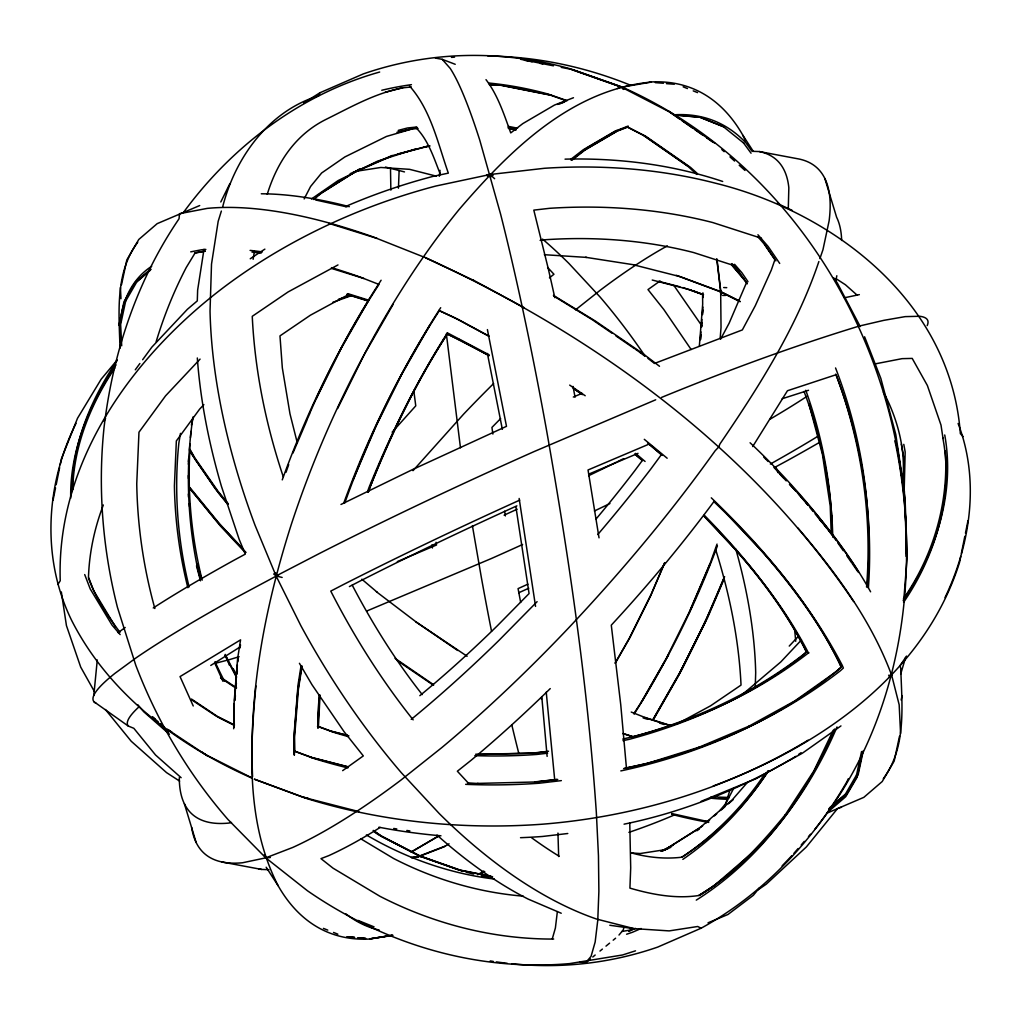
<?xml version="1.0" encoding="UTF-8"?>
<svg xmlns="http://www.w3.org/2000/svg" width="1021" height="1021" viewBox="0 0 1021 1021"><rect width="100%" height="100%" fill="white"/><g stroke="black" fill="none" stroke-linecap="round" stroke-linejoin="round"><path stroke-width="1.5" d="M70.704 498.184C69.785 450.159 89.542 404.099 116.049 364.88M72.249 491.484C71.738 444.518 90.92 399.428 116.828 361.013M72.746 489.582C73.614 446.011 90.78 403.959 114.85 368.083M902.883 483.775C906.227 452.009 898.327 420.065 883.433 392.09M903.291 489.863L903.649 457.063L901.288 444.135M945.306 450.963C948.803 503.315 933.22 555.794 903.419 598.804M788.289 208.565L788.837 187.826A443.267 118.296 -48.1 0 0 759.407 151.567L752.056 151.312L745.828 142.774A443.267 192.688 -66.6 0 0 676.055 114.697L674.281 114.99L700.023 117.326L723.417 126.732M755.208 688.154L755.693 672.826A379.94 197.13 62.1 0 0 735.809 549.145M398.445 188.196L399.122 170.533M120.031 348.199C118.895 312.515 115.003 272.543 137.695 242.296M883.305 778.704C906.852 747.104 901.888 705.345 900.752 668.232L900.075 665.603L906.533 656.082M188.387 461.518L188.63 458.391M188.349 464.261L188.834 458.008M189.447 450.197L189.932 443.944M190.417 437.69L190.914 431.436M866.561 587.101C872.406 515.337 861.341 442.055 836.084 374.72L787.459 390.737L752.694 446.56M867.263 585.786C873.504 512.159 862.132 436.848 835.548 367.956M868.386 587.879C873.619 515.516 862.081 441.672 835.727 374.107M906.125 553.586L906.15 539.458M234.281 703.584L233.694 728.764M234.524 700.495L236.374 677.268M236.63 674.179L237.357 664.888M235.021 700.202L235.392 695.556M236.004 687.809L236.374 683.164M237.114 673.86L237.357 670.771M255.901 685.895C249.545 752.617 246.737 824.343 278.108 885.692A464.376 201.864 -66.6 0 0 368.696 939.09L392.294 935.185M319.292 695.518L317.927 712.581L318.08 728.177M319.56 695.327L317.799 727.807M320.045 695.033L318.424 726.748M699.347 346.145L702.678 304.245L702.576 294.252L692.736 290.602M700.329 339.623L700.942 331.876M701.312 327.218L701.938 319.471M702.422 313.268L702.92 307.066M700.597 339.457L700.968 334.799M701.593 327.039L701.963 322.381M702.576 314.621L702.946 309.963M720.15 338.627L721.03 327.537L720.66 290.423M93.804 695.403L97.276 659.949M439.298 176.263L440.013 170.316M557.364 911.587L555.386 928.025L552.348 938.644M203.996 249.303L197.64 290.104L197.295 300.889L187.43 309.261L151.848 347.14L142.646 359.724M253.131 259.308L254.357 251.46M237.855 661.799L238.34 658.724M240.037 647.927L240.522 644.838M301.016 666.011L298.017 685.002L294.188 733.027L294.418 755.068M301.693 666.368L297.8 691.038L293.971 739.076L294.125 754.915M302.063 666.037L298.413 689.175L294.584 737.2L294.724 751.418M180.462 433.389L178.854 443.114A379.94 334.977 73 0 0 189.102 586.935M191.399 425.183L193.007 417.104M193.173 417.257L192.254 421.941A379.94 322.751 74.4 0 0 197.64 568.557L200.486 579.201M53.028 500.277L55.542 487.834M56.168 484.733L59.626 467.631M60.252 464.529L61.4 458.825L77.532 418.227L101.181 379.174L117.224 359.941M904.159 490.973L905.168 451.946L903.789 444.352M960.748 556.471L959.6 562.175C924.426 674.741 819.123 746.81 713.245 785.979M961.374 553.369L964.832 536.267M965.458 533.166L967.972 520.723M121.499 284.731L126.821 259.947L138.779 239.476L157.17 223.65L199.695 205.553M118.908 325.405L123.975 301.744L135.397 282.192L150.61 269.097M125.723 300.85L120.644 324.512L121.69 345.8M835.663 281.273L836.837 275.747M856.491 775.207L861.558 751.545M862.222 753.485L857.142 777.147L845.733 796.686L828.184 811.797M863.307 750.652L858.227 774.314L846.817 793.866L829.256 808.977M901.147 700.036L902.092 695.595M899.501 736.269L894.179 761.053L882.221 781.524L863.83 797.35L827.074 813.112M624.099 926.915L623.231 929.952L618.994 935.032M900.675 674.102L905.589 657.498M221.366 211.066L218.175 221.34L211.513 264.094L210.032 311.124A464.376 240.93 62.1 0 0 255.046 525.292L276.091 575.959L300.812 625.592A464.376 240.93 62.1 0 0 401.304 772.693L439.324 813.648A464.376 240.93 62.1 0 0 596.698 919.091L634.003 928.612L669.176 930.897L697.713 926.494L701.095 928.217C762.674 894.473 812.129 841.993 847.034 781.461L848.374 778.64M222.718 206.714C235.136 157.706 268.714 110.983 318.68 95.795L319.905 92.783L363.246 73.933A464.376 394.476 74.4 0 1 569.067 68.458L620.13 86.466L669.265 111.812L679.565 118.985M267.26 194.271C277.036 162.467 295.158 135.002 325.482 119.661C350.497 107.333 374.975 93.153 402.708 87.908M725.14 805.505L729.875 790.28M746.453 282.766L729.134 323.198L720.635 339.112M818.868 261.542C796.686 327.473 758.884 386.793 719.945 443.956L718.72 447.007L715.134 450.784C670.414 513.499 620.73 572.551 567.944 628.63A464.376 123.937 -48.1 0 1 441.736 747.653L401.036 780.018A464.376 123.937 -48.1 0 1 292.682 847.481L265.766 857.844L242.692 862.732A464.376 123.937 -48.1 0 1 191.68 827.482M819.889 258.619L822.964 249.711L829.116 220.842A464.376 123.937 -48.1 0 0 798.92 158.995L759.407 151.567M282.255 479.87C306.964 411.399 339.278 345.481 378.97 284.438L360.222 277.099A443.267 172.523 35.2 0 0 331.48 267.63M285.995 472.302L288.701 464.644M343.758 503.072C368.351 435.673 400.27 370.751 439.4 310.588L454.958 317.901L488.893 336.254M344.83 502.881C369.181 434.487 401.304 368.696 440.689 307.704M367.611 491.382L369.117 487.183C390.788 434.04 415.879 382.045 447.364 333.982L488.472 355.168M368.096 492.211C389.358 436.809 415.483 383.105 447.326 332.999M368.275 492.135L372.052 481.682M717.036 544.091L709.391 565.468L688.792 613.71M717.418 545.827C695.62 604.598 667.415 661.072 634.105 714.151M103.338 504.999C94.468 528.189 89.133 553.203 88.457 578.039C95.655 597.655 107.384 615.74 119.993 632.254M76.013 423.358C45.626 484.452 41.248 558.832 71.827 620.755C109.119 693.935 177.794 745.317 251.625 777.951M944.987 597.642C970.665 544.091 979.879 479.87 958.094 423.473M292.925 453.107L307.079 419.963M307.232 419.159L310.154 412.752M310.18 412.267C330.255 366.513 353.687 322.049 381.114 280.239M337.619 408.528L365.416 352.207A464.376 201.864 -66.6 0 1 459.105 209.509C508.905 151.491 570.139 90.333 650.122 82.165M353.355 479.257L376.124 425.936L401.751 374.299L429.79 325.227M371.44 483.558C392.536 431.704 416.989 381.024 447.338 333.905M664.645 562.66L651.232 594.082L629.268 638.342L615.101 663.114M664.518 563.388L650.619 595.945L630.046 637.385L615.306 663.191M710.003 563.592L689.405 611.847L666.215 658.558L640.843 702.958M724.348 577.056L704.694 623.091L679.067 674.728L653.363 719.703M724.234 578.677L707.63 617.59L682.002 669.227L652.7 720.201M833.289 730.194L813.775 771.085L785.072 815.09M834.54 729.032C805.709 797.337 759.522 860.244 696.271 900.126M837.016 726.965C808.275 794.504 761.832 856.313 699.104 895.506M220.791 201.979L229.891 183.614M316.382 398.381L341.32 348.148L369.36 299.076M390.826 437.588L391.222 436.771M679.68 672.852L680.267 671.69A438.851 190.761 -66.6 0 0 724.604 576.61M706.124 619.76L680.892 670.58L652.866 719.779M304.143 198.942L310.601 186.473L321.641 172.983L344.894 156.928L386.512 136.431L411.297 129.208M733.729 788.212L725.867 803.387L719.933 810.636M104.053 421.086L105.571 418.316M668.538 654.933L643.153 699.334L634.092 713.245M125.672 301.08L137.133 281.311L150.955 269.404M856.53 774.977L845.069 794.759L828.95 808.632M903.177 600.425C936.04 552.769 955.248 492.849 944.731 434.972M57.878 584.446L60.239 580.732C56.206 462.59 131.632 357.656 222.016 288.637A464.376 335.207 -15.7 0 1 435.852 186.026L490.029 174.502L544.525 168.274A464.376 335.207 -15.7 0 1 715.466 183.193C835.216 212.789 950.934 302.803 960.353 433.67L963.122 436.554M764.729 773.995C743.02 806.641 714.598 835.344 682.041 857.181C665.118 859.261 647.416 857.461 631.004 852.79M768.098 770.753C746.274 805.709 716.678 836.008 682.832 859.376M768.647 770.778C745.981 804.982 716.232 835.204 681.607 857.308M393.111 304.386L362.481 357.695A464.376 201.864 -66.6 0 0 291.342 524.322C265.32 605.657 248.716 690.962 252.57 776.649M135.282 369.793L139.877 363.502M713.896 501.617C682.002 544.64 647.646 585.85 611.285 625.171L620.755 704.809L626.447 768.073M183.844 211.96C232.035 146.22 300.71 94.162 379.672 72.032M837.156 809.04L806.36 846.945L766.248 884.186L757.505 890.223M759.509 887.772L753.358 895.289L727.973 914.471L708.025 922.818M580.145 961.922L585.582 962.918L591.07 956.332L595.154 942.026L597.77 920.24L598.88 891.346L598.459 855.84L596.353 812.729C587.509 683.942 568.825 556.024 546.324 428.973A464.376 49.735 80.7 0 0 500.571 214.04L479.793 140.26A464.376 49.735 80.7 0 0 450.197 68.394L442.208 59.333L435.418 58.082M392.141 432.189L415.764 405.86L413.773 390.494M412.995 470.681L463.662 414.092A379.94 101.398 -48.1 0 1 493.602 383.564M747.717 782.06L732.21 799.89L699.385 828.159L665.258 849.663L640.18 853.53L631.093 852.943M785.34 814.681C760.339 845.018 733.282 874.729 699.474 895.404C676.234 899.118 652.304 894.638 629.919 888.117L630.697 867.927L629.766 822.926M791.875 855.675L782.112 865.885M793.955 853.301L798.103 848.528M801.217 844.954L804.318 841.381M808.466 836.607L810.546 834.234M814.694 829.46C901.071 722.753 922.703 575.959 895.57 443.88L894.766 440.868M200.078 359.111L165.568 395.842L138.971 432.202L136.75 483.673A443.267 390.801 73 0 0 154.86 608.529M203.868 404.622L199.58 409.191L176.352 440.932L174.412 485.868A401.049 353.585 73 0 0 187.864 587.713M789.233 646.076L797.822 636.938M801.472 639.925L780.784 661.953L745.572 691.817A379.94 274.266 -15.7 0 1 741.82 694.625M500.647 418.572L491.931 427.429L492.888 434.053M537.11 601.663L498.937 640.409A443.267 118.296 -48.1 0 1 411.221 719.384M151.682 266.277C125.672 283.021 116.522 316 121.103 345.379M136.98 281.707L149.845 270.629M313.855 199.529L321.615 192.841L355.742 171.337L380.82 167.47L409.587 169.333L436.299 176.148M706.136 822.952L709.646 819.927M714.343 815.881L716.691 813.865M721.375 809.832L724.897 806.794M728.407 803.769L733.104 799.737M751.877 853.148L713.577 886.113L698.964 895.328M830.009 807.445L845.235 794.351M585.582 962.918L590.38 958.961M592.78 956.983L595.179 955.018M599.978 951.062L602.377 949.083M605.989 946.122L609.588 943.162M613.187 940.188L615.586 938.222M549.438 277.852L553.956 274.253L547.613 267.425M575.55 309.848L600.22 290.232A379.94 101.398 -48.1 0 1 667.377 245.87M571.173 159.059L583.272 149.73L614.91 131.211L628.234 126.068M571.122 160.246L587.33 147.751L616.901 130.446M572.028 160.106L586.22 149.104L617.858 130.586L627.583 126.834M118.13 632.675L125.2 627.494M660.102 280.954L647.99 289.594L663.765 309.452L691.102 349.476M342.66 770.651L363.31 755.91L344.09 731.7L311.928 684.632L299.421 663.293M808.798 652.636C754.264 694.969 689.89 723.71 622.733 739.076M798.537 754.493L801.102 752.681M840.959 725.918L802.276 753.268L756.063 778.691L701.21 801.294M311.507 198.955L338.104 180.589L377.515 161.165L416.338 148.747M696.833 830.788L699.359 829.039M210.773 665.45L239.858 647.11M303.76 102.955L319.905 92.783M357.082 170.494L359.762 168.81M318.386 195.024L354.517 172.255L391.898 155.996M702.614 825.976L666.483 848.745L660.791 851.22M487.336 176.135L490.029 174.502L493.092 175.306M585.62 149.628L617.258 131.122L627.494 127.166L643.345 135.334L687.605 166.117M411.08 852.037L438.341 836.084M411.833 851.756L439.094 835.816M449.036 843.805L444.352 846.715L416.925 857.308M477.726 874.729L483.788 871.015M480.674 874.104L484.758 871.704M748.47 726.429L794.683 701.006L835.957 671.818L841.151 667.07L839.109 662.208A443.267 172.523 35.2 0 0 762.342 551.863L726.658 513.716M808.122 740.174C727.731 788.965 635.598 816.826 542.023 824.228A464.376 317.505 -3.5 0 1 306.849 798.562L254.523 779.202M795.959 756.319C742.829 787.995 684.759 811.81 624.061 824.164M337.989 264.924L288.101 291.942L252.251 316.319C254.867 370.955 265.958 425.106 283.328 476.922M348.735 294.444L310.435 315.183L279.971 335.896L282.332 367.93L289.977 413.824L297.302 442.872M677.74 723.595L710.565 705.817L741.029 685.104C738.872 639.248 729.505 593.916 715.849 550.179M889.023 676.961L891.741 675.481C871.321 620.283 835.778 572.436 797.912 527.997M215.214 663.318L227.747 660.077M349.399 586.577L360.541 580.809A401.049 38.466 -24.5 0 1 516.881 505.854M340.976 504.463L412.905 469.392L506.493 426.331L487.413 329.579M661.787 850.812L673.043 845.26M278.924 574.644L236.081 597.579A464.376 44.541 -24.5 0 0 136.035 657.894L115.016 673.298A464.376 44.541 -24.5 0 0 96.063 703.329M527.895 584.178L518.068 588.619L520.684 602.454M518.77 592.742L528.738 588.236M588.849 474.089L638.023 453.35M352.87 172.587L392.409 155.396M662.438 850.889L668.13 848.413M628.783 930.973L634.041 928.689L609.805 925.256M635.521 928.421L628.962 931.139L629.715 930.948M641.137 928.497L632.612 932.199A443.267 376.545 74.4 0 1 626.588 934.228M701.095 928.217L657.754 947.067A464.376 394.476 74.4 0 1 511.955 963.811M332.731 302.369L351.722 295.528M573.317 397.041L582.072 393.366M397.335 561.614L436.516 544.997L436.044 542.279M698.096 747.64L748.904 726.186M350.114 173.698L358.397 170.226M662.603 850.774L670.886 847.302M654.448 363.476L742.344 329.923L755.31 305.675L771.327 270.042L774.901 259.717L764.512 244.478M655.699 399.785L534.34 451.473A464.376 44.541 -24.5 0 0 319.777 553.305L276.091 575.959L273.654 573.942M661.531 397.424C726.327 370.865 792.092 346.54 859.069 326.107L883.854 320.339L905.168 316.625L919.64 316.268A464.376 44.541 -24.5 0 1 927.196 325.597M366.705 611.056L491.458 558.487A379.94 36.45 -24.5 0 0 522.599 544.499M573.47 97.735L554.48 105.061L522.841 123.579L510.742 132.909C504.068 114.582 497.916 95.259 485.996 79.638M557.428 104.436L565.762 101.219M559.75 103.836L564.141 102.138M617.309 88.546L621.636 86.874C802.149 166.5 910.898 362.238 906.086 556.356M621.547 87.206L652.304 81.91A464.376 201.864 -66.6 0 1 742.892 135.308L753.128 151.134M418.98 856.223L444.965 846.179M782.175 398.739L808.543 390.277M635.521 950.832L622.529 954.98L569.565 963.607A464.376 409.408 73 0 1 307.423 890.746L265.766 857.844L227.964 819.48A464.376 409.408 73 0 1 135.767 665.22L117.428 607.304A464.376 409.408 73 0 1 104.002 427.863C112.655 353.598 136.75 280.788 179.032 218.775L179.556 213.683L207.161 208.399A464.376 180.743 35.2 0 1 373.405 237.025L422.771 256.628M338.449 299.293L350.586 295.528M631.157 737.302C693.501 720.532 753.434 693.565 804.446 653.631L806.258 651.972L805.543 650.275A401.049 156.098 35.2 0 0 736.103 550.447L703.801 515.937M644.417 764.295L699.002 747.206M227.492 660.217L239.105 656.72M385.134 92.298L401.776 87.934L411.297 86.951M398.228 130.394L407.468 127.982L416.683 127.025M397.016 132.245L417.002 127.485M398.267 132.398L410.365 129.233L418.048 128.442M397.782 153.992L428.616 145.901M393.327 155.371L429.752 145.824M844.444 297.775L859.35 294.622M874.652 363.987L902.092 358.652L912.212 358.409L927.374 385.491L941.005 425.106L943.021 438.417M231.486 822.505L228.806 823.066A443.267 118.296 -48.1 0 1 179.313 777.619M623.001 740.646L629.191 739.344C691.536 722.587 751.456 695.62 802.48 655.686L806.45 652.062L804.893 648.348C779.227 598.548 743.186 555.054 704.222 515.146M625.056 768.124L645.323 763.861M623.614 768.596C701.899 752.732 777.019 719.792 840.296 670.823L843.359 668.028L842.159 665.169C809.87 603.245 764.065 549.349 713.641 501.439M620.819 770.906C700.763 753.766 778.5 720.035 841.342 667.16C810.444 602.454 762.585 547.294 711.292 497.827M190.736 251.842L201.533 249.775A443.267 172.523 35.2 0 1 205.859 249.405M194.577 253.195L205.183 251.153M838.369 807.905L841.444 807.317M618.624 87.41L621.636 86.874L623.627 89.363M411.425 857.474L419.81 856.185L459.259 870.109L492.594 876.745M411.629 857.729L418.993 856.504M391.873 935.364L370.47 938.797M393.021 935.351L369.908 938.886M423.753 147.088L429.752 146.118M621.993 931.433L631.169 929.94M548.532 751.239L532.771 753.09L480.368 754.519M546.784 751.686L533.83 753.204L475.697 754.225M547.652 753.179L536.727 754.455A401.049 274.202 -3.5 0 1 474.842 755.642M535.221 781.844L556.93 779.457M557.734 779.444L536.28 781.958L477.292 783.426M561.359 780.618L539.177 783.222A443.267 303.071 -3.5 0 1 465.665 784.332M567.778 833.506L542.419 836.48A443.267 303.071 -3.5 0 1 520.519 837.692M540.122 240.356L546.056 239.68A401.049 289.492 -15.7 0 1 693.693 252.57L734.941 265.881M486.94 174.744L490.029 174.502L494.636 178.726M264.031 855.202L265.766 857.844L270.361 857.525M204.966 251.026L195.19 252.8L186.23 267.54A443.267 390.801 73 0 0 156.162 341.678M718.912 797.707L727.603 797.567M729.147 797.682L711.152 796.801M565.047 159.148C618.241 157.821 672.15 164.521 722.689 181.47M722.651 295.426L725.689 295.414M222.08 862.005L261.593 869.433L268.944 869.688M723.685 287.539L726.748 287.667M489.314 84.666L501.783 85.279L551.531 95.17M490.042 84.769L500.864 85.305L550.6 95.195L565.57 100.479M544.346 254.701L586.654 257.407M467.503 782.865L478.351 783.541M888.615 675.277L891.741 675.481L899.169 704.771L900.573 733.435M649.969 82.012L651.092 82.114M655.291 82.637L663.459 83.237M666.407 83.645L674.281 84.22M673.72 114.799L699.883 117.173L723.264 126.578L743.633 143.029M348.238 936.78L354.593 937.355M359.354 937.788L365.709 938.363M346.719 936.78L354.453 937.482M357.541 937.763L365.276 938.465M251.957 252.072L261.108 253.144M705.077 821.012L708.587 821.42M585.595 257.292L634.513 264.898M393.698 828.465L396.799 828.95M406.805 830.469L409.88 830.941M520.787 59.32L553.446 65.816M561.231 67.36L572.896 69.683L621.636 86.874L623.512 89.389M524.462 60.252L532.12 61.783M539.79 63.302L542.853 63.915M508.254 126.349L517.558 128.199M507.973 127.753L515.733 129.297M508.573 128.34L516.192 129.858M509.326 128.697L515.528 129.935M490.642 876.146L460.19 870.083L418.419 855.343L379.187 835.114M315.566 199.95L346.936 206.906M671.639 813.52L705.83 821.139M282.153 577.452L276.091 575.959L275.708 572.819M385.44 167.048L404.495 171.911M633.454 264.784L680.241 276.678L720.673 291.636M658.711 281.337L679.833 286.773M682.845 287.552L703.546 294.699M652.24 280.035L691.332 290.092M347.319 735.299L330.727 731.023L318.616 726.544M329.668 730.908L348.863 735.847M348.378 766.873L311.801 757.454L294.929 751.214M310.741 757.34L347.102 766.694M303.952 797.299L308.482 798.473M358.779 811.567L302.892 797.184L254.408 779.253M329.298 223.51L377.055 238.404M331.71 268.485L363.872 278.478M347.804 293.64L368.862 300.251M347.089 294.163L368.134 300.774M346.974 294.469L368.211 301.029M644.698 717.431L671.014 725.586M669.406 725.421L648.348 718.81L631.233 712.058M643.115 717.916L647.633 719.333M659.655 723.11L664.173 724.527M633.148 736.728L622.797 733.474L633.39 736.907M761.513 238.289L712.773 222.552A443.267 319.969 -15.7 0 0 549.604 208.31L533.804 210.122L548.035 267.706A443.267 47.464 80.7 0 1 554.799 297.685M571.964 69.709L623.027 87.729M567.153 100.683L547.703 93.945A443.267 376.545 74.4 0 0 488.6 83.02M463.087 871.334L421.316 856.606L381.114 835.867L373.265 830.405M676.285 275.3L721.987 292.389L740.148 301.501M690.273 289.977L702.384 294.456M317.454 726.301L333.625 732.287A401.049 274.202 -3.5 0 0 348.403 736.639M294.01 751.06L314.698 758.718A443.267 303.071 -3.5 0 0 347.893 767.92M442.208 59.333L455.226 64.297M683.138 86.823L687.465 88.559M693.233 90.882L697.56 92.617M358.014 920.419L374.094 926.889M323.44 928.383L327.767 930.118M333.535 932.441L337.862 934.177M93.97 701.733L128.25 726.033L133.828 728.305L155.537 754.991L181.138 777.708M561.244 913.246L528.099 899.067A443.267 229.98 62.1 0 1 437.039 835.114M777.121 203.332L792.27 210.441M424.162 257.011C592.154 333.893 749.465 446.841 853.62 601.56M425.642 257.866L473.604 280.379M438.749 310.448L458.761 319.739L488.791 335.986M447.287 332.808L489.097 354.823M446.445 333.65L459.182 339.636M718.503 290.538L739.166 300.901M719.09 291.138L740.072 301.654M219.056 717.329L234.485 725.063M234.217 725.127L216.158 716.066L191.233 699.551M251.728 777.798L206.663 755.195L201.494 751.775M626.817 126.566L646.242 136.584L690.502 167.367L697.445 173.634M422.043 857.346L381.841 836.607L373.444 830.762M472.697 279.792L524.169 307.653M458.276 339.049L489.072 355.716M540.9 698.492L541.666 698.913M360.783 838.803L393.647 858.521A401.049 353.585 73 0 0 523.263 896.157M553.408 295.375L595.575 321.194L643.37 353.968L659.502 366.271M553.739 296.077L592.678 319.943M467.12 656.261L415.777 621.802M433.58 685.346L397.36 660.676M836.199 278.771L845.439 284.77L857.066 295.095M179.607 781.103L166.563 772.629L131.211 741.246L105.405 709.531M220.83 677.421L236.591 687.873M220.549 677.906L235.009 687.49M191.514 699.066L219.655 717.929L234.294 725.267L234.154 711.05M167.942 729.53L171.809 732.095M167.291 729.3L207.25 755.795M593.533 320.568L612.051 333.229M615.893 335.896L634.309 348.518M635.304 349.169L640.473 352.704M569.692 385.108L585.199 395.74M457.65 650.466L416.683 622.389L376.43 591.772M395.025 658.341L433.504 684.683M668.538 111.072L714.904 143.323M682.143 120.772L692.442 127.931M695.02 129.731L702.754 135.104M706.621 137.784L713.054 142.264M642.617 134.593L686.878 165.376L696.858 174.451M374.286 831.885L378.217 834.604M639.567 352.117L644.532 355.908M647.927 358.384L654.129 363.119M644.289 439.324L667.16 458.225M647.582 442.808L661.442 454.562L651.053 468.703A443.267 118.296 -48.1 0 1 597.757 534.545M662.221 455.417L648.96 444.148L588.032 469.979L599.033 537.837M635.547 453.362L645.081 461.466M634.807 453.949L642.388 460.382L635.088 470.311A401.049 107.026 -48.1 0 1 596.124 518.936M635.253 454.511L642.375 460.548M361.842 579.201L377.336 592.359M152.371 716.742L158.217 721.86M160.565 723.902L164.075 726.965M152.856 717.253L155.218 719.307M162.556 726.952L168.529 732.159M169.422 734.227L143.833 711.854L137.707 704.656M721.847 149.577L724.157 151.67M729.951 156.877L734.571 161.05M739.204 165.223L744.985 170.443M750.09 442.769C790.458 480.84 826.729 523.339 857.193 569.756L858.725 572.462M763.746 457.114L765.98 459.361M704.362 516.524L706.851 518.885C746.185 559.176 782.711 602.952 808.594 653.236M773.905 467.401L783.643 477.802M790.126 484.733C820.603 517.392 848.834 552.693 870.607 591.81M766.005 459.259L768.137 461.53M784.102 478.594L786.234 480.878M789.437 484.286L795.818 491.114M780.044 474.382L783.286 477.854M798.435 494.036L807.611 504.77M243.279 549.234L219.86 524.194L189.88 487.528M246.01 552.45L216.809 521.233L189.855 488.268M245.397 552.718L220.523 526.134L189.536 488.242M469.086 783.873L457.357 771.225L471.051 760.339A443.267 118.296 -48.1 0 0 550.255 688.588M409.498 85.955C430.951 110.102 437.869 143.361 448.334 173.136L432.623 176.48A443.267 319.969 -15.7 0 0 345.443 206.561M415.802 127.472C428.514 140.273 433.899 158.178 440.447 174.565M757.927 234.741L768.137 246.482L779.712 263.444M758.093 237L765.24 245.219L775.922 260.878M734.558 264.311L741.846 272.671L747.985 281.694M732.044 263.584L738.936 271.42M743.645 278.593L731.176 264.26L747.027 283.225M120.159 634.603L111.991 625.005L90.218 588.938L84.705 574.568M801.14 496.806L803.144 499.256M806.143 502.919L808.134 505.357M810.138 507.807L813.137 511.47M815.128 513.92L832.115 534.698M819.493 519.306L821.471 521.731M824.445 525.356L826.423 527.78M828.401 530.205L836.199 540.505M228.091 503.57L218.073 491.331L194.794 457.855L189.932 449.266C187.277 493.079 191.565 537.582 202.184 580.158M228.053 504.297L215.023 488.37L189.561 451.052M227.747 504.285L218.736 493.271L195.458 459.795L190.123 450.363M674.026 285.663L701.925 325.903M422.247 694.599C395.421 660.536 372.32 623.499 352.219 585.122M413.148 719.856C381.344 679.986 354.006 636.479 330.766 591.108L343.439 584.535A443.267 42.525 -24.5 0 1 519.702 500.137M225.411 656.018L224.939 655.367L236.157 676.693M743.492 142.876L751.06 153.201M837.82 542.904L843.295 550.702M846.843 555.807L851.476 562.533M852.178 563.464L857.857 571.696M833.787 277.865L837.348 283.085L860.218 326.554M738.209 270.68L747.232 283.851M266.162 867.225L278.108 885.692M115.488 626.856L93.715 590.789L88.763 577.886M94.264 691.294L80.71 667.109L66.442 625.618L61.337 591.925M233.235 668.755L236.183 674.345M236.604 676.91L225.794 655.584M214.691 662.897L222.974 681.339M193.237 705.983L180.041 676.591L240.573 639.861L237.587 658.851L233.758 706.877L233.962 727.322M742.892 135.308L745.368 140.872M778.142 472.749L775.705 466.878L787.306 460.599A443.267 42.525 -24.5 0 0 819.34 442.489M864.596 336.777L880.829 378.383L895.774 434.41L904.389 491.573L904.695 500.048M805.773 390.264C822.262 436.452 831.707 485.486 832.243 534.608M804.012 391.439C821.739 437.805 831.681 487.476 832.766 537.123M225.22 654.397L229.495 665.347M264.643 854.922L265.766 857.844M824.853 178.509L836.62 217.256A443.267 118.296 -48.1 0 1 841.649 240.458M184.38 803.744L196.147 842.491M808.913 403.742L822.441 454.422L830.226 506.148L831.209 532.873M197.41 563.86L201.099 577.682M196.491 565.813L200.499 580.821M716.729 258.76L721.056 294.89M487.387 353.457L502.345 429.305M490.029 174.502L490.629 177.565M942.791 437.818C953.856 494.994 935.976 554.875 903.611 602.301L907.197 556.407L905.078 499.065L903.1 485.894M431.909 544.946L432.445 547.983M519.153 498.452L535.553 606.397M515.886 506.633L529.069 593.571L497.457 625.669A401.049 107.026 -48.1 0 1 419.848 695.671M504.616 511.227L505.369 515.937M472.391 525.649L481.35 577.465A379.94 40.687 80.7 0 0 491.548 631.323M896.948 445.041L898.608 456.03M899.08 459.182L899.552 462.322M900.024 465.461L901.683 476.462M902.156 479.615L902.628 482.754M460.471 447.811L446.432 334.48M717.023 259.462L721.043 293.691M546.248 692.212L554.697 779.802M541.832 697.317L547.128 756.382M120.427 287.565L120.976 298.706M557.951 833.059L558.666 856.542M390.864 190.136L390.494 168.478M905.104 511.087L905.742 528.431M188.362 475.518L188.477 478.632M189.383 503.468L189.498 506.569M188.362 493.998L188.477 497.125M702.92 292.823L702.971 297.583M128.25 726.033A443.267 42.525 -24.5 0 1 138.588 707.208M153.239 607.967A443.267 42.525 -24.5 0 1 233.694 560.401L245.295 554.122L239.195 539.433L221.442 486.328A443.267 229.98 62.1 0 1 197.321 357.975M818.383 435.967A401.049 38.466 -24.5 0 1 770.345 464.032M623.627 458.646A401.049 38.466 -24.5 0 1 617.833 461.505M616.378 462.219A401.049 38.466 -24.5 0 1 588.619 475.697M517.149 509.211A401.049 38.466 -24.5 0 1 504.119 515.146M609.945 503.506A379.94 36.45 -24.5 0 1 594.401 510.998M807.266 396.161A379.94 36.45 -24.5 0 1 770.153 419.133M381.765 90.269A443.267 376.545 74.4 0 1 411.437 84.654M488.931 877.243A379.94 322.751 74.4 0 1 481.299 875.75M473.693 874.053A379.94 322.751 74.4 0 1 466.112 872.151M507.207 963.288A464.376 394.476 74.4 0 1 496.359 961.884M493.283 961.412A464.376 394.476 74.4 0 1 490.208 960.927M831.834 515.72A379.94 322.751 74.4 0 1 832.306 525.253M559.087 856.198A443.267 229.98 62.1 0 1 531.622 837.769M542.547 239.08A379.94 197.13 62.1 0 1 568.876 263.405L599.978 296.907A379.94 197.13 62.1 0 1 644.966 355.946M794.657 630.225A401.049 208.08 62.1 0 1 795.716 641.29M224.454 681.186A379.94 334.977 73 0 1 214.997 661.672M261.593 869.433A443.267 118.296 -48.1 0 1 258.53 868.68M380.131 827.444A443.267 118.296 -48.1 0 1 328.775 855.636L320.964 858.635L333.05 868.182L379.85 896.247A443.267 390.801 73 0 0 553.663 939.065M379.212 930.08A443.267 192.688 -66.6 0 1 345.889 913.846M494.33 879.055A379.94 334.977 73 0 1 366.36 834.948M451.435 57.393A464.376 409.408 73 0 1 454.575 57.138M487.923 56.015A464.376 409.408 73 0 1 630.353 85.151M250.081 250.4A443.267 172.523 35.2 0 1 262.397 251.919M261.299 193.786A443.267 172.523 35.2 0 1 349.335 206.676M708.727 822.403A443.267 172.523 35.2 0 1 671.665 814.324M727.411 799.303A401.049 156.098 35.2 0 1 711.982 798.307M573.011 386.41A443.267 47.464 80.7 0 1 575.065 397.195M518.783 753.332A379.94 40.687 80.7 0 1 511.776 724.795M674.128 815.052A443.267 319.969 -15.7 0 1 628.923 832.357M250.234 258.785A443.267 319.969 -15.7 0 1 264.873 249.137M440.97 835.803A443.267 303.071 -3.5 0 1 378.906 827.214M582.302 394.489L573.253 388.286L582.366 394.553"/></g></svg>
